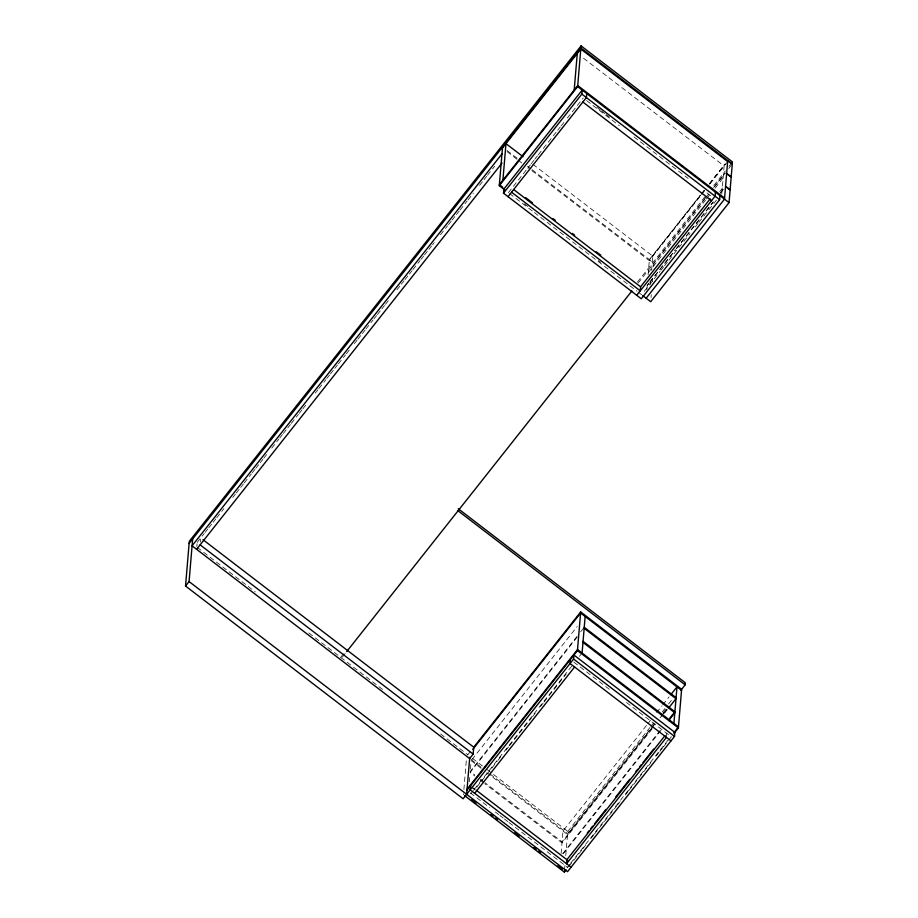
<?xml version="1.0" encoding="UTF-8"?>
<svg xmlns="http://www.w3.org/2000/svg" width="918" height="918" viewBox="0 0 918 918"><rect width="100%" height="100%" fill="white"/><g stroke="black" fill="none" stroke-linecap="round" stroke-linejoin="round"><path stroke-width="0.69" stroke-dasharray="4.59 3.44" d="M196.842 546.554L197.072 543.789M200.365 542.09L200.606 539.336M463.441 794.747L463.533 793.703M463.888 789.491L466.482 758.566M469.373 781.723L469.729 777.512M470.441 769.077L470.911 763.455M561.105 853.522L562.998 831.031L646.949 724.864M564.581 869.656L564.937 865.445M565.763 855.599L567.794 831.41L649.978 727.481M646.857 289.801L647.293 284.546M648.119 274.7L649.393 259.61L700.445 195.041M650.472 284.305L650.701 281.493M651.654 270.236L652.824 256.179L532.153 163.702M651.046 297.489L651.275 294.689M652.365 281.815L652.595 279.003M653.673 266.128L653.914 263.317L704.978 198.747M666.445 737.395L666.789 733.367M721.766 194.134L724.13 166.02L581.828 56.95M197.186 542.412L204.289 533.427M205.184 532.314L207.847 528.94M208.73 527.816L212.287 523.329M213.171 522.204L215.833 518.831M216.728 517.706L223.831 508.733M232.713 497.499L235.375 494.136M236.259 493.012L239.816 488.514M240.7 487.389L243.362 484.027M244.245 482.902L251.348 473.917M252.243 472.793L254.906 469.431M255.789 468.306L259.346 463.808M260.23 462.695L262.892 459.321M263.787 458.197L268.228 452.585M271.774 448.099L278.877 439.114M279.772 437.989L282.434 434.616M283.318 433.491L286.875 429.004M287.759 427.88L290.421 424.518M291.304 423.393L298.419 414.408M299.302 413.284L301.965 409.921M302.848 408.797L306.405 404.299M315.287 393.076L317.949 389.702M318.833 388.578L325.936 379.593M326.831 378.48L329.493 375.106M330.377 373.982L333.934 369.495M334.818 368.37L337.48 364.997M338.375 363.884L345.478 354.899M346.361 353.774L350.802 348.163M354.348 343.665L357.022 340.303M357.905 339.178L361.451 334.68M362.346 333.567L365.008 330.193M365.892 329.069L372.995 320.084M373.89 318.959L376.552 315.597M377.436 314.472L380.993 309.986M381.877 308.861L384.539 305.487M385.434 304.363L388.98 299.876M396.978 289.767L400.523 285.28M401.407 284.155L404.081 280.782M404.964 279.669L408.51 275.171M409.405 274.046L412.067 270.684M412.951 269.559L420.054 260.574M420.949 259.45L423.611 256.088M424.495 254.963L428.052 250.465M428.935 249.352L431.598 245.978M432.493 244.854L434.26 242.604M440.479 234.744L447.582 225.771M448.466 224.646L451.14 221.272M452.023 220.148L455.58 215.661M456.464 214.537L459.126 211.174M460.01 210.05L467.113 201.065M468.008 199.94L473.332 193.205M479.552 185.344L483.097 180.857M483.993 179.733L486.655 176.359M487.538 175.235L494.641 166.25M508.377 192.631L526.863 169.256M527.747 168.143L530.386 164.804M531.258 163.691L533.909 160.352M534.781 159.239L537.42 155.899M538.304 154.786L556.79 131.4M557.674 130.287L560.313 126.948M561.196 125.835L563.836 122.496M567.358 118.043L583.205 98.008M701.329 193.927L703.968 190.588L710.761 195.775M709.258 183.898L725.105 163.863M700.434 195.27L649.37 259.84L653.914 263.317M701.318 194.157L703.957 190.818M709.235 184.128L725.082 164.093M704.772 190.508L649.301 260.643L528.63 168.155M710.05 183.829L726.781 162.67M340.693 657.357L345.111 651.769M637.402 282.136L705.804 195.637M713.802 185.528L725.346 170.92M728.903 166.433L731.566 163.06M342.299 657.185L345.856 652.687M638.125 283.088L706.527 196.578M713.63 187.593L725.174 172.997M728.731 168.499L731.394 165.125M705.85 197.634L708.489 194.295M714.663 186.503L725.22 173.146M648.292 272.715L705.529 200.113M706.412 198.999L709.935 194.547M715.202 188.098L724.015 176.738M719.735 191.575L724.164 185.78M647.224 285.349L648.992 283.123M649.864 282.01L663.955 264.2M664.839 263.087L675.396 249.73M676.279 248.617L713.252 201.857M720.297 192.952L723.82 188.5M647.213 285.578L648.969 283.352M649.852 282.239L675.384 249.96M676.256 248.847L690.347 231.026M691.231 229.913L713.24 202.086M720.274 193.182L723.797 188.729M644.241 291.408L660.088 271.372M660.971 270.248L663.611 266.909M664.494 265.795L668.017 261.343M668.901 260.23L690.026 233.516M695.305 226.838L697.944 223.499M698.827 222.386L716.43 200.113M467.572 755.009L470.223 751.658M472.024 759.519L577.192 626.535M577.17 636.22L470.234 771.441L474.767 774.918M580.704 631.745L583.355 628.394M577.078 637.253L470.154 772.474L474.686 775.951M470.727 793.84L473.378 790.478M474.262 789.365L573.245 664.196M579.43 656.37L582.081 653.019M476.809 787.07L497.143 761.355M498.026 760.242L500.677 756.88M505.979 750.178L508.629 746.827M509.513 745.703L531.614 717.75M532.509 716.637L535.16 713.286M540.461 706.573L543.112 703.222M543.995 702.098L566.096 674.156M647.833 723.751L650.483 720.389M656.668 712.575L661.97 705.862M662.853 704.749L669.038 696.923M650.862 726.367L653.513 723.017M662.348 711.84L664.999 708.489M668.534 704.014L672.068 699.55M654.224 723.958L567.622 833.475L488.238 772.635M663.06 712.793L665.722 709.43M651.493 728.341L567.531 834.519L491.555 776.284M652.377 727.228L655.027 723.877M661.212 716.051L666.514 709.35M653.111 726.723L562.08 841.84L484.979 782.744M660.18 717.784L662.83 714.433M663.714 713.32L667.248 708.845M652.136 728.881L562 842.873L484.888 783.777M664.517 713.229L668.052 708.765M562.665 853.683L659.881 730.751M563.468 853.602L662.452 728.433M567.117 867.717L569.768 864.354M570.652 863.241L669.635 738.072M568.793 866.512L582.058 849.747M582.919 848.645L585.592 845.283M590.882 838.582L593.544 835.219M594.416 834.118L616.517 806.165M617.401 805.052L620.052 801.689M625.353 794.988L628.015 791.626M628.887 790.513L651 762.56M656.29 755.87L658.952 752.496M659.824 751.406L662.486 748.032M663.358 746.931L667.799 741.319M668.66 740.229L671.333 736.844L625.961 702.086M596.975 107.463L600.383 110.08M601.519 110.952L604.939 113.568M606.075 114.44L609.495 117.056M586.591 100.601L619.329 125.697M633.994 136.943L688.179 178.471M507.092 150.541L517.327 158.401M527.575 166.25L530.994 168.866M532.13 169.738L649.393 259.61M507 151.573L517.247 159.434M518.383 160.306L521.803 162.922M524.419 203.83L527.839 206.447M598.421 260.551L600.693 262.296M509.536 193.526L533.438 211.851M534.333 212.528L637.058 291.27M638.182 292.119L641.59 294.735M573.796 662.096L611.227 690.784M197.267 547.426L255.319 591.926M308.827 632.927L382.714 689.556M440.617 733.941L467.87 754.825M472.414 758.314L482.639 766.14M487.171 769.628L567.794 831.41M471.106 759.507L481.434 767.425M471.141 760.632L481.342 768.458M487.01 772.807L490.419 775.412M480.447 779.267L483.843 781.872M480.355 780.3L483.752 782.905M471.634 786.692L475.031 789.296M472.46 788.126L474.721 789.87M470.372 792.888L489.65 807.668M495.318 812.017L498.726 814.622M499.862 815.494L503.259 818.099M504.395 818.971L507.803 821.576M508.928 822.448L567.909 867.636"/><path stroke-width="1.38" d="M192.654 538.935L189.074 581.576L567.565 871.664L674.523 736.408L674.856 732.392L573.922 655.039L573.589 659.055L463.108 798.763L185.539 586.028L189.292 541.322L581.06 45.9L732.461 161.935L732.289 164.001L580.887 47.965L189.119 543.387M504.98 190.037L499.289 185.677L502.536 147.052M502.903 180.18L505.967 143.633L523.053 156.714M503.489 193.182L503.833 189.154L582.184 90.067L581.851 94.095L503.489 193.182L641.269 298.775L719.62 199.688L719.953 195.66M466.631 794.311L469.741 757.35M470.498 785.831L470.165 789.847L571.088 867.2M501.951 153.949L192.069 545.831L469.637 758.566L473.16 754.103L473.745 747.206L580.692 611.95L681.626 689.315L678.379 727.928L673.961 733.516M574.198 90.01L577.273 53.462M499.289 185.677L577.64 86.59L581.06 45.9M586.728 93.556L586.384 97.572L508.033 196.659M570.399 659.491L570.055 663.519L670.989 740.872M466.975 790.283L577.445 650.575L580.692 611.95M582.081 653.019L585.145 616.471M464.577 795.608L564.375 872.1L564.467 871.067M710.13 198.862L640.58 286.806L640.248 290.834L511.567 192.195M715.42 192.183L715.076 196.2L636.725 295.286M673.927 723.418L676.991 686.871L670.806 694.685M727.745 160.524L724.497 199.137L646.146 298.224M680.731 690.439L685.149 684.851L685.321 682.785L458.22 508.733M642.726 295.607L650.69 301.712L729.041 202.626L730.108 189.98L725.564 186.503M502.444 148.085L580.796 48.998L727.653 161.557M196.613 549.308L502.054 163.048M499.381 184.633L577.732 85.558L724.589 198.104M185.539 586.028L189.074 581.576M346.706 651.608L631.905 290.949M472.793 749.34L580.601 612.995L681.535 690.347M467.067 789.239L577.537 649.542L678.471 726.895L674.053 732.484M474.698 793.324L574.599 666.996M668.935 707.64L676.004 698.701L584.158 628.314M669.601 718.461L674.019 712.873M668.637 720.607L674.822 712.781L582.964 642.393M587.325 832.936L589.092 830.71M590.859 828.472L592.626 826.234M594.394 823.997L605.88 809.469M615.599 797.18L629.737 779.29M635.922 771.476L637.689 769.238M639.456 767L641.223 764.763M642.99 762.537L653.605 749.122M665.022 735.605L566.888 859.707L566.555 863.723L666.445 737.395M564.375 872.1L566.142 869.862M727.722 160.753L732.266 164.23L731.198 176.876L726.666 173.399M726.643 173.628L731.187 177.105L730.12 189.751L725.576 186.274M577.64 86.59L729.041 202.626M581.851 94.095L719.62 199.688M582.861 102.036L711.553 200.663M525.67 197.634L532.497 202.867M552.992 218.576L555.275 220.32M572.35 233.401L574.622 235.146M596.252 251.727L600.808 255.215M514.16 189.911L640.592 286.806M500.517 185.516L502.789 187.261M458.048 510.798L685.149 684.851M584.238 627.281L676.084 697.669M583.056 641.361L674.902 711.748M577.445 650.575L678.379 727.928M573.589 659.055L674.523 736.408M202.993 539.704L473.745 747.206M200.135 544.856L473.16 754.103M476.167 790.168L568.024 860.579M471.473 799.796L476.006 803.273M490.751 814.564L493.023 816.309M495.284 818.041L497.556 819.785M514.562 832.821L519.106 836.298M533.84 847.601L536.112 849.334M538.384 851.078L540.645 852.811M557.662 865.846L562.195 869.323"/></g></svg>
